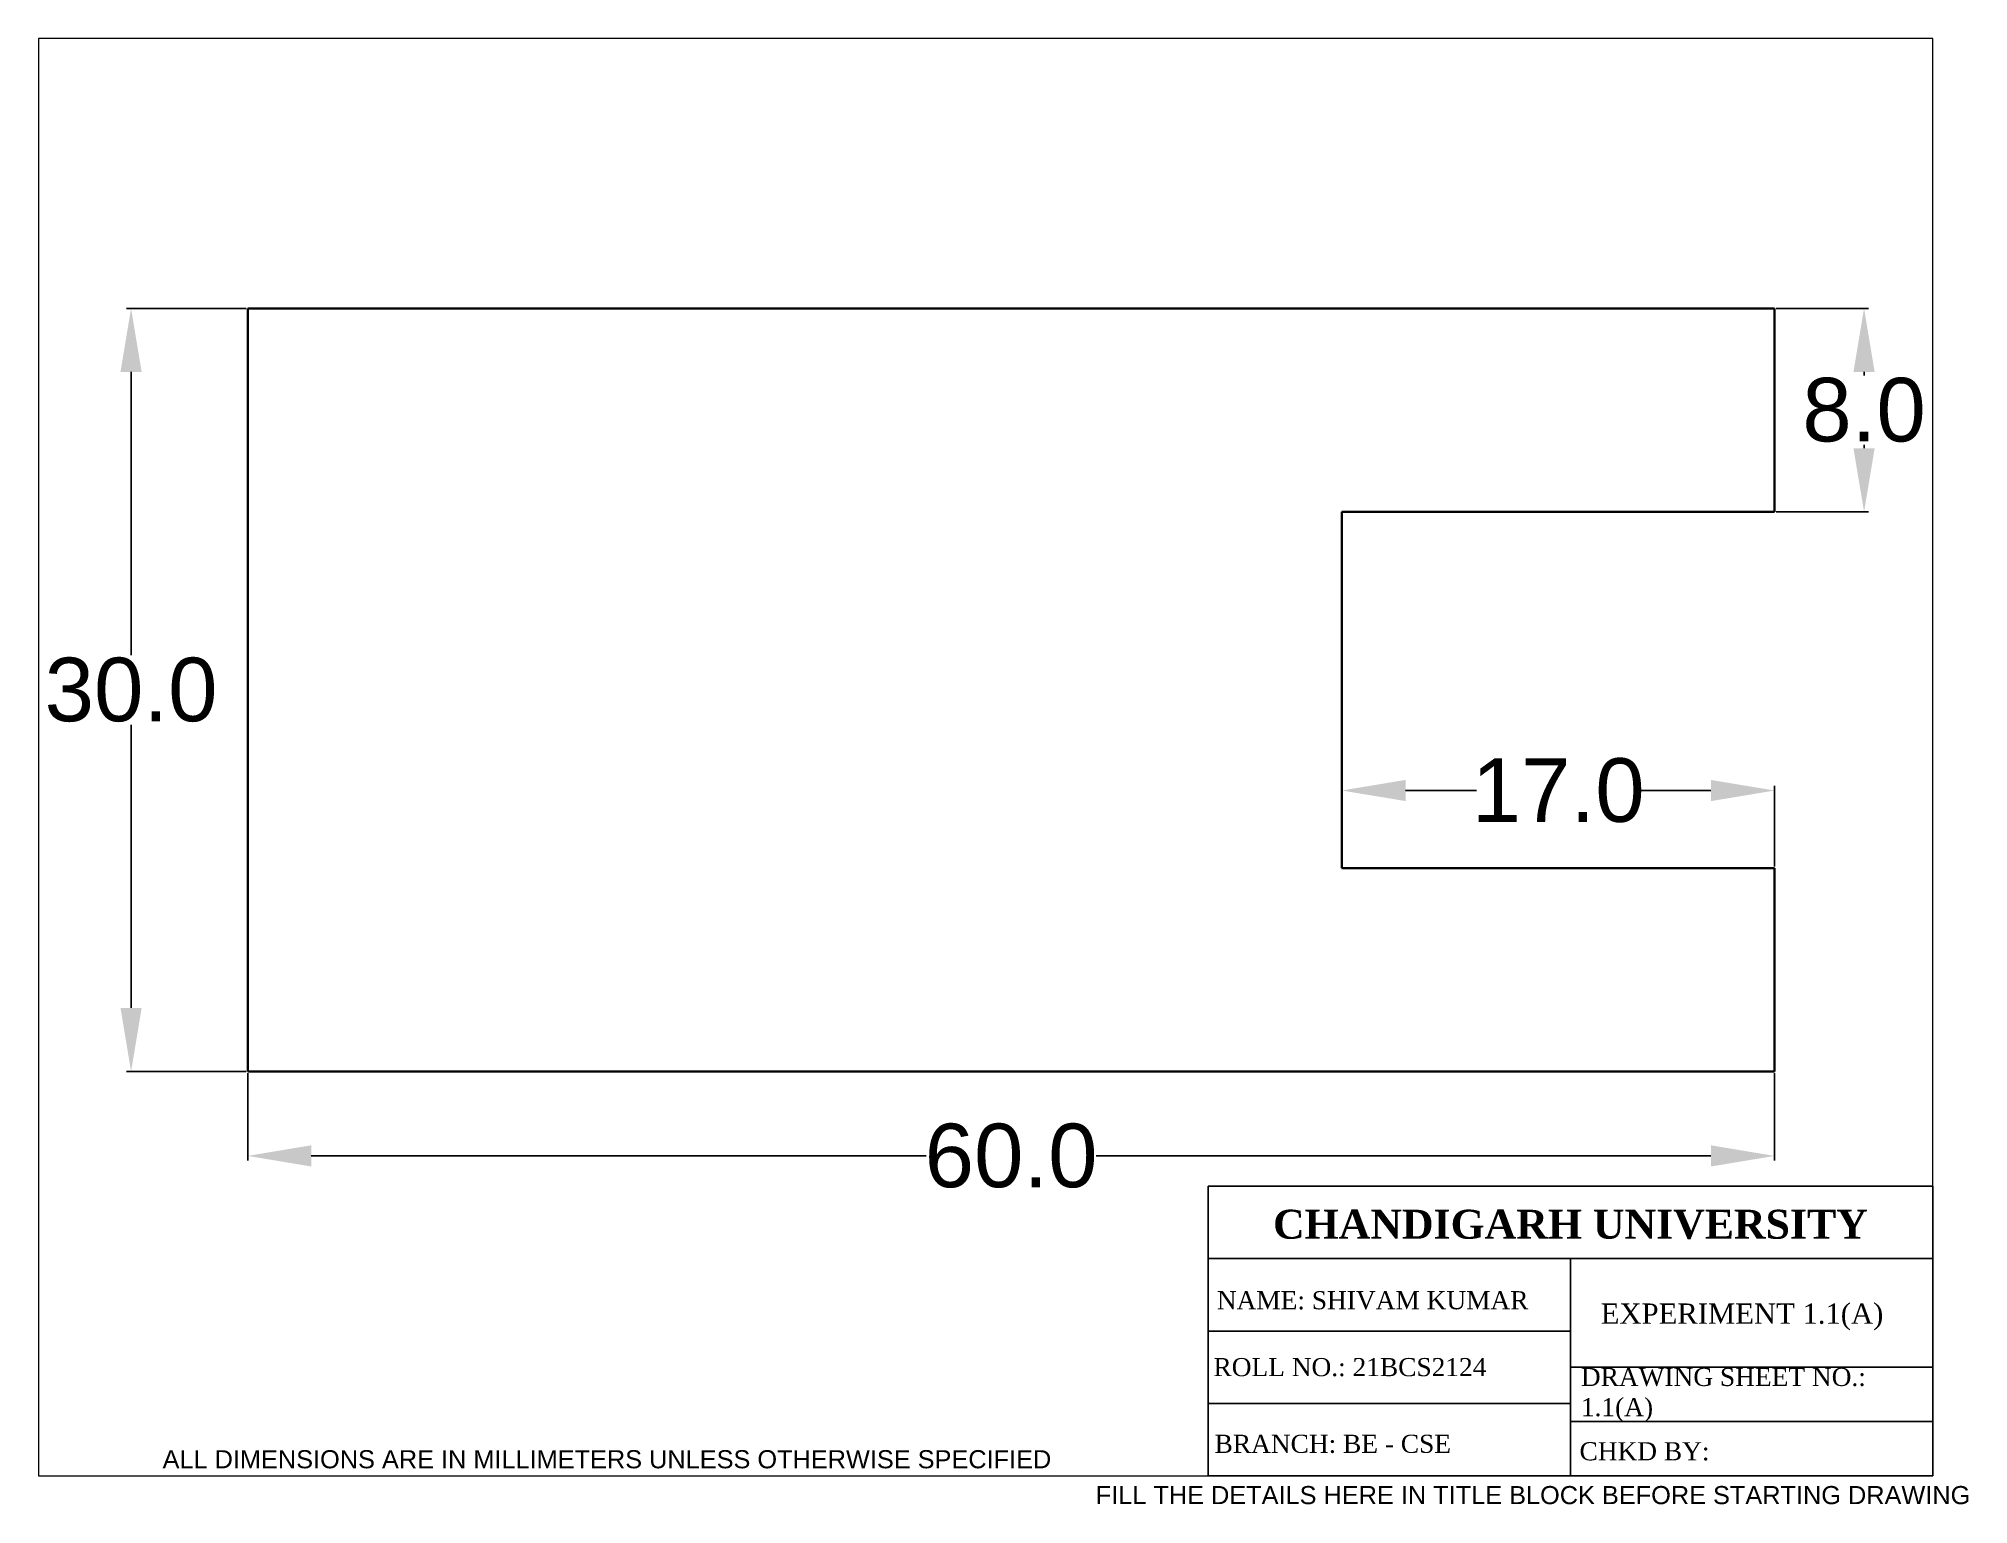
# Paper-space layout 'Layout1' of a CAD drawing. Header units: millimetres. Extents: x 0 to 266, y -4 to 198.
# The model-space entities are those that its viewports show. They can reach past a viewport. Long polylines and large blocks are cut down to what shows.
import ezdxf

# ---------------------------------------------------------------- set-up
doc = ezdxf.new("R2010")
doc.units = ezdxf.units.MM
doc.linetypes.add('ACAD_ISO08W100', pattern=[36, 24, -3, 6, -3])
doc.layers.add('Comments', color=10, linetype='Continuous', lineweight=13, plot=False)
doc.layers.add('thick continuous', color=7, linetype='Continuous', lineweight=30)
doc.styles.get("Standard").update_dxf_attribs({"font": 'arial.ttf'})
doc.dimstyles.get("Standard").update_dxf_attribs({"dimtxt": 2.5, "dimasz": 2.5, "dimexe": 0.18, "dimexo": 0.0625, "dimgap": 0.09, "dimtad": 0, "dimtih": 1, "dimtoh": 1, "dimdec": 1, "dimzin": 0, "dimdsep": 46, "dimtxsty": 'Standard', "dimcen": 0.09, "dimadec": 0, "dimazin": 0, "dimtfac": 1, "dimtdec": 1, "dimtofl": 0, "dimtmove": 0, "dimatfit": 3, "dimfxl": 1, "dimtolj": 1, "dimtzin": 0, "dimarcsym": 0})

# ---------------------------------------------------------------- blocks, each defined once
blk = doc.blocks.new('*D0')
at = {"layer": 'Defpoints', "color": 0, "transparency": 16777216}
for p in [(0, 30), (-4.583, 0), (0, 0)]:
    blk.add_point(p, dxfattribs=at)
at = {"layer": 'thick continuous', "color": 0, "lineweight": -2, "transparency": 16777216}
for p, q in [((-0.063, 30), (-4.763, 30)), ((-4.583, 27.5), (-4.583, 16.367)), ((-4.583, 2.5), (-4.583, 13.633)), ((-0.063, 0), (-4.763, 0))]:
    blk.add_line(p, q, dxfattribs=at)
at = {"layer": 'thick continuous', "color": 0, "transparency": 16777216}
for points in [[(-5, 27.5), (-4.167, 27.5), (-4.583, 30)], [(-5, 2.5), (-4.167, 2.5), (-4.583, 0)]]:
    blk.add_solid(points, dxfattribs=at)
at = {"layer": 'thick continuous', "color": 0, "transparency": 16777216, "insert": (-4.583, 15), "char_height": 2.5, "attachment_point": 5}
blk.add_mtext('\\A1;30.0', dxfattribs=at)
blk = doc.blocks.new('*D1')
at = {"layer": 'Defpoints', "color": 0, "transparency": 16777216}
for p in [(0, 0), (60, 0), (60, -3.317)]:
    blk.add_point(p, dxfattribs=at)
at = {"layer": 'thick continuous', "color": 0, "lineweight": -2, "transparency": 16777216}
for p, q in [((0, -0.062), (0, -3.497)), ((60, -0.062), (60, -3.497)), ((2.5, -3.317), (26.661, -3.317)), ((57.5, -3.317), (33.339, -3.317))]:
    blk.add_line(p, q, dxfattribs=at)
at = {"layer": 'thick continuous', "color": 0, "transparency": 16777216}
for points in [[(2.5, -2.9), (2.5, -3.734), (0, -3.317)], [(57.5, -2.9), (57.5, -3.734), (60, -3.317)]]:
    blk.add_solid(points, dxfattribs=at)
at = {"layer": 'thick continuous', "color": 0, "transparency": 16777216, "insert": (30, -3.317), "char_height": 2.5, "attachment_point": 5}
blk.add_mtext('\\A1;60.0', dxfattribs=at)
blk = doc.blocks.new('*D2')
at = {"layer": 'Defpoints', "color": 0, "transparency": 16777216}
for p in [(43, 11.046), (43, 8), (60, 8)]:
    blk.add_point(p, dxfattribs=at)
at = {"layer": 'thick continuous', "color": 0, "lineweight": -2, "transparency": 16777216}
for p, q in [((43, 8.062), (43, 11.226)), ((45.5, 11.046), (48.285, 11.046)), ((57.5, 11.046), (54.715, 11.046)), ((60, 8.062), (60, 11.226))]:
    blk.add_line(p, q, dxfattribs=at)
at = {"layer": 'thick continuous', "color": 0, "transparency": 16777216}
for points in [[(45.5, 11.463), (45.5, 10.63), (43, 11.046)], [(57.5, 11.463), (57.5, 10.63), (60, 11.046)]]:
    blk.add_solid(points, dxfattribs=at)
at = {"layer": 'thick continuous', "color": 0, "transparency": 16777216, "insert": (51.5, 11.046), "char_height": 2.5, "attachment_point": 5}
blk.add_mtext('\\A1;17.0', dxfattribs=at)
blk = doc.blocks.new('*D3')
at = {"layer": 'Defpoints', "color": 0, "transparency": 16777216}
for p in [(60, 30), (63.519, 30), (60, 22)]:
    blk.add_point(p, dxfattribs=at)
at = {"layer": 'thick continuous', "color": 0, "lineweight": -2, "transparency": 16777216}
for p, q in [((60.063, 30), (63.699, 30)), ((63.519, 27.5), (63.519, 27.366)), ((63.519, 24.5), (63.519, 24.634)), ((60.063, 22), (63.699, 22))]:
    blk.add_line(p, q, dxfattribs=at)
at = {"layer": 'thick continuous', "color": 0, "transparency": 16777216}
for points in [[(63.102, 27.5), (63.936, 27.5), (63.519, 30)], [(63.102, 24.5), (63.936, 24.5), (63.519, 22)]]:
    blk.add_solid(points, dxfattribs=at)
at = {"layer": 'thick continuous', "color": 0, "transparency": 16777216, "insert": (63.519, 26), "char_height": 2.5, "attachment_point": 5}
blk.add_mtext('\\A1;8.0', dxfattribs=at)

msp = doc.modelspace()

# ---------------------------------------------------------------- linework, layer by layer
at = {"layer": 'thick continuous'}
for p, q in [((60, 30), (0, 30)), ((0, 30), (0, 0)), ((60, 22), (60, 30)), ((43, 8), (43, 22)), ((43, 22), (60, 22)), ((60, 8), (43, 8)), ((60, 0), (60, 8)), ((0, 0), (60, 0))]:
    msp.add_line(p, q, dxfattribs=at)

# ---------------------------------------------------------------- dimensions: what is measured, and where the dimension line sits
for base, p1, p2, picture, middle in [((-4.583, 0), (0, 30), (0, 0), '*D0', (-4.583, 15)), ((63.519, 30), (60, 22), (60, 30), '*D3', (63.519, 26))]:
    dim = msp.add_linear_dim(base=base, p1=p1, p2=p2, angle=90, dimstyle='Standard', dxfattribs=at)
    dim.commit()
    dim.dimension.update_dxf_attribs({"geometry": picture, "text_midpoint": middle})
for base, p1, p2, picture, middle in [((43, 11.046), (60, 8), (43, 8), '*D2', (51.5, 11.046)), ((60, -3.317), (0, 0), (60, 0), '*D1', (30, -3.317))]:
    dim = msp.add_linear_dim(base=base, p1=p1, p2=p2, dimstyle='Standard', dxfattribs=at)
    dim.commit()
    dim.dimension.update_dxf_attribs({"geometry": picture, "text_midpoint": middle})

psp = doc.layouts.get("Layout1")

# ---------------------------------------------------------------- linework, layer by layer
for p, q in [((161.41, 40), (261.41, 40)), ((161.41, 40), (161.41, 0)), ((261.41, 40), (261.41, 0)), ((161.41, 30), (261.41, 30)), ((161.41, 30), (194.27, 30)), ((211.41, 30), (211.41, 0)), ((161.41, 20), (211.41, 20)), ((211.41, 15), (261.41, 15)), ((161.41, 10), (211.41, 10)), ((211.41, 7.5), (261.41, 7.5)), ((161.41, 0), (261.41, 0))]:
    psp.add_line(p, q)

# ---------------------------------------------------------------- texts
at = {"attachment_point": 1}
for s, width, insert, char_height in [('\\pxqc;{\\fTimes New Roman|b1|i0|c0|p18;CHANDIGARH UNIVERSITY}', 80.8177, (170.98, 36.75), 4), ('\\pxqc;{\\fTimes New Roman|b0|i0|c0|p18;EXPERIMENT 1.1(A)}', 46.4985, (211.82, 23.81), 2.8)]:
    psp.add_mtext_dynamic_manual_height_columns(s, width=width, gutter_width=40, heights=[0], dxfattribs=dict(at, insert=insert, char_height=char_height))
at = {"linetype": 'ACAD_ISO08W100', "lineweight": 100, "char_height": 2.5, "attachment_point": 1}
for s, width, insert in [('{\\fTimes New Roman|b0|i0|c0|p18;NAME: SHIVAM KUMAR}', 45.3199, (162.59, 25.51)), ('{\\fTimes New Roman|b0|i0|c0|p18;ROLL NO.: 21BCS2124}', 45.3199, (162.13, 16.28)), ('{\\fTimes New Roman|b0|i0|c0|p18;DRAWING SHEET NO.: 1.1(A)}', 45.3199, (212.83, 14.92)), ('{\\fTimes New Roman|b0|i0|c0|p18;BRANCH: BE - CSE}', 45.3199, (162.28, 5.69)), ('{\\fTimes New Roman|b0|i0|c0|p18;CHKD BY: }', 47.9779, (212.64, 4.66))]:
    psp.add_mtext_dynamic_manual_height_columns(s, width=width, gutter_width=25, heights=[0], dxfattribs=dict(at, insert=insert))
at = {"layer": 'Comments'}
psp.add_text('FILL THE DETAILS HERE IN TITLE BLOCK BEFORE STARTING DRAWING', height=2.5, dxfattribs=at).set_placement((145.88, -3.89))
at = {"layer": 'thick continuous'}
psp.add_text('ALL DIMENSIONS ARE IN MILLIMETERS UNLESS OTHERWISE SPECIFIED', height=2.5, dxfattribs=at).set_placement((17.11, 1.06))

# ---------------------------------------------------------------- viewports
psp.add_viewport(center=(130.71, 99.21), size=(261.41, 198.4125), view_center_point=(29.005, 12.354), view_height=56.50231, dxfattribs=at)

doc.saveas('drawing.dxf')
